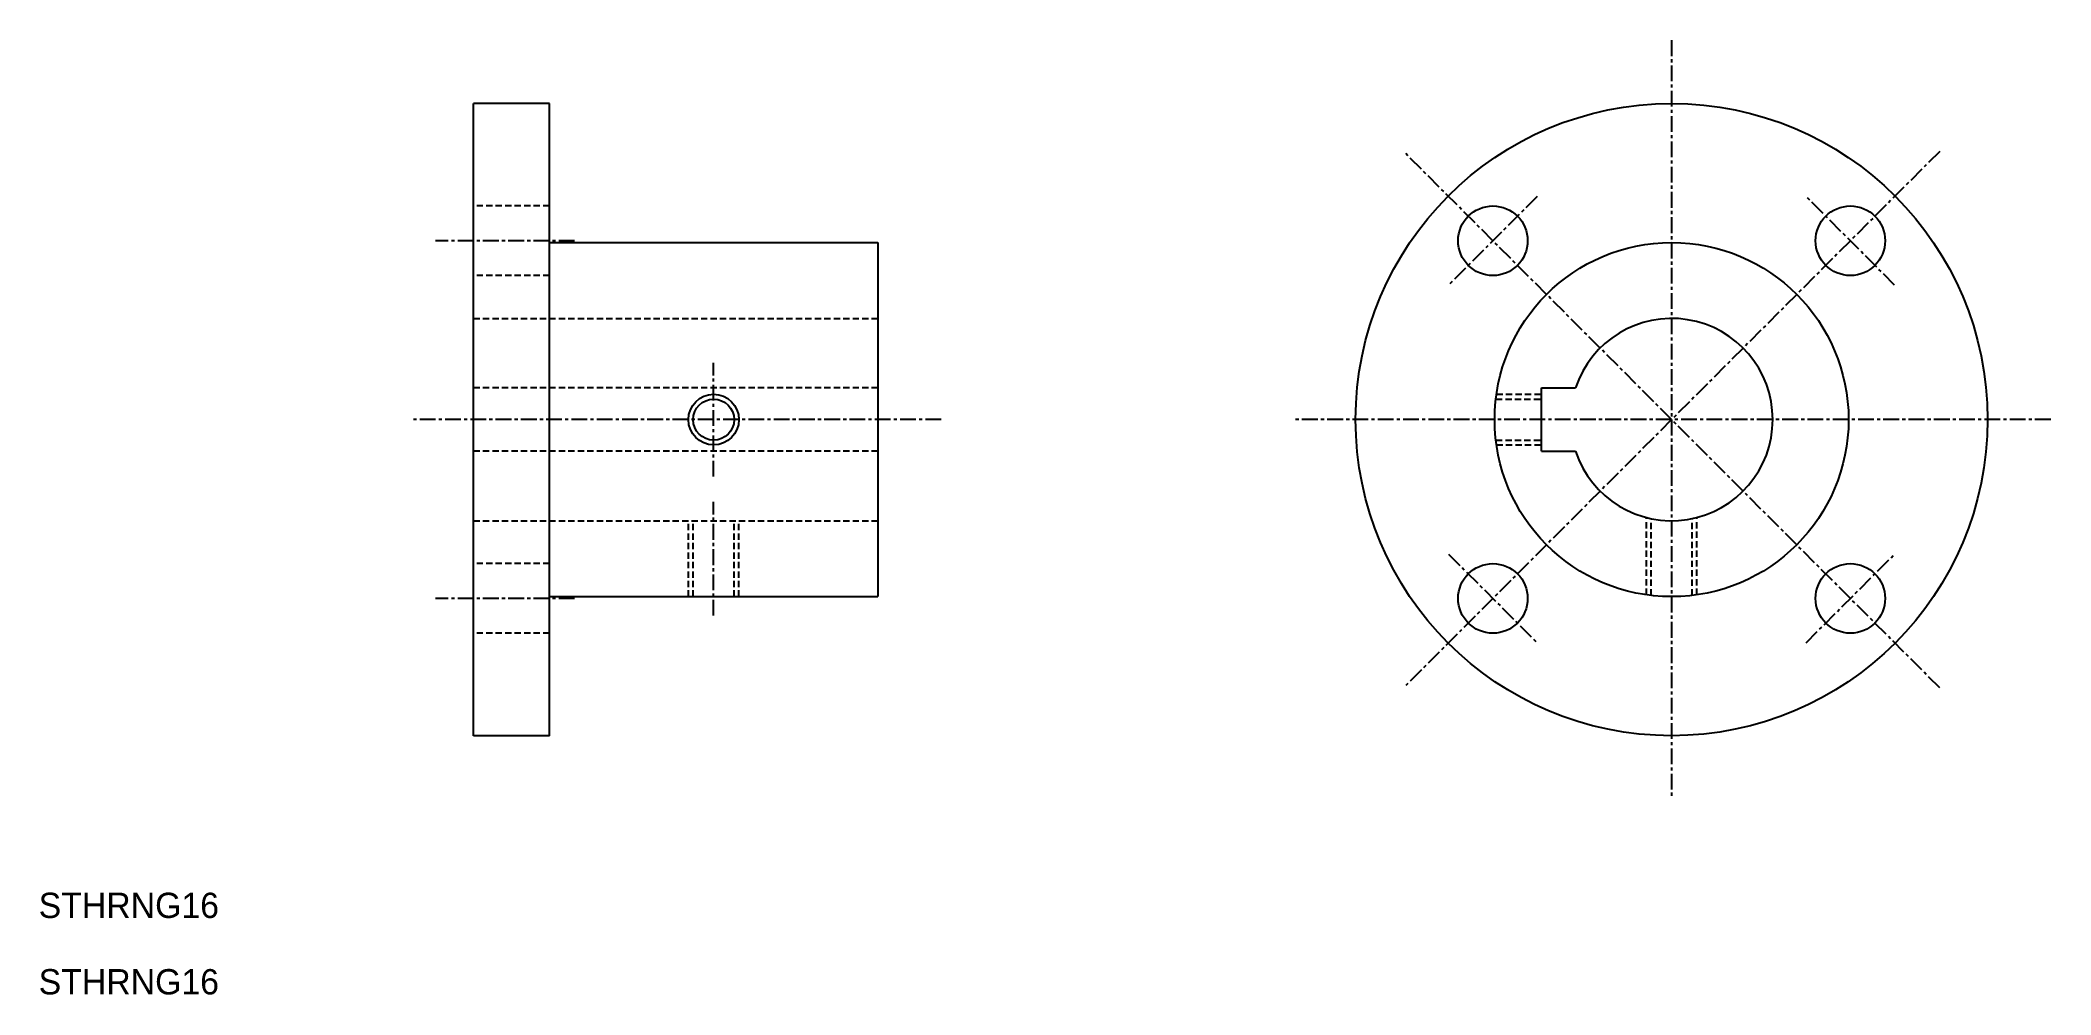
# Model space of a CAD drawing. Extents: x 45 to 204, y 34 to 110.
import ezdxf

# ---------------------------------------------------------------- set-up
doc = ezdxf.new("R2010")
doc.units = 0
doc.linetypes.add('CENTER', pattern=[2, 1.25, -0.25, 0.25, -0.25])
doc.linetypes.add('DASHED', pattern=[0.75, 0.5, -0.25])
doc.layers.get('0').update_dxf_attribs({"linetype": 'CONTINUOUS'})
doc.layers.add('CENTER', color=1, linetype='CENTER')

msp = doc.modelspace()

# ---------------------------------------------------------------- linework, layer by layer
at = {"color": 7, "linetype": 'CONTINUOUS'}
for p, q in [((79.62684870369887, 54.66710471955606), (79.62684870369887, 104.667104719556)), ((85.62684870369876, 104.667104719556), (79.62684870369887, 104.667104719556)), ((85.62684870369876, 54.66710471955606), (85.62684870369876, 104.667104719556)), ((85.62684870369876, 93.66710471955601), (111.6268487036987, 93.66710471955601)), ((111.6268487036987, 93.66710471955601), (111.6268487036987, 65.66710471955605)), ((164.1244376268103, 77.16710471955574), (164.1244376268103, 82.16710471955577)), ((164.1244376268103, 82.16710471955577), (166.825095550025, 82.1671047195557)), ((164.1244376268103, 77.16710471955574), (166.825095550025, 77.16710471955568)), ((85.62684870369876, 65.66710471955605), (111.6268487036987, 65.66710471955605)), ((85.62684870369876, 54.66710471955606), (79.62684870369887, 54.66710471955606))]:
    msp.add_line(p, q, dxfattribs=at)
at = {"color": 3, "linetype": 'DASHED'}
for p, q in [((85.62684870369876, 96.55924034328665), (79.62684870369887, 96.55924034328665)), ((85.62684870369876, 91.05924034328665), (79.62684870369887, 91.05924034328665)), ((79.62684870369887, 87.66710471955601), (111.6268487036987, 87.66710471955601)), ((111.6268487036987, 82.16710471955577), (79.62684870369887, 82.16710471955577)), ((160.5185986014227, 81.28810471955536), (164.1244376268103, 81.28810471955543)), ((160.5680311662594, 81.66710471955552), (164.1244376268103, 81.66710471955552)), ((160.5185986014225, 78.0461047195557), (164.1244376268103, 78.04610471955549)), ((111.6268487036987, 77.16710471955574), (79.62684870369887, 77.16710471955574)), ((160.5680311662592, 77.66710471955548), (164.1244376268103, 77.66710471955555)), ((79.62684870369887, 71.66710471955605), (111.6268487036987, 71.66710471955602)), ((96.62684870369885, 65.66710471955605), (96.62684870369885, 71.66710471955605)), ((97.00584870369889, 65.66710471955605), (97.00584870369889, 71.66710471955605)), ((100.2478487036986, 65.66710471955605), (100.2478487036986, 71.66710471955605)), ((100.6268487036987, 65.66710471955605), (100.6268487036987, 71.66710471955605)), ((172.4244376268101, 65.81069825900455), (172.4244376268107, 71.92113802714067)), ((172.8034376268105, 65.76126569416763), (172.8034376268104, 71.83305346876591)), ((176.0454376268103, 65.76126569416769), (176.0454376268104, 71.83305346876611)), ((176.4244376268104, 65.81069825900454), (176.4244376268104, 71.9211380271407)), ((85.62684870369876, 68.27496909582464), (79.62684870369887, 68.27496909582464)), ((85.62684870369876, 62.77496909582468), (79.62684870369887, 62.77496909582468))]:
    msp.add_line(p, q, dxfattribs=at)
at = {"color": 7, "linetype": 'CONTINUOUS'}
for centre, radius in [((174.4244376268104, 79.66710471955555), 25), ((160.2823020030791, 93.80924034328669), 2.75), ((188.5665732505414, 93.8092403432863), 2.75), ((174.4244376268104, 79.66710471955555), 14), ((98.62684870369888, 79.667104719556), 1.62099999999971), ((160.2823020030796, 65.52496909582464), 2.75), ((188.5665732505411, 65.52496909582436), 2.75)]:
    msp.add_circle(centre, radius, dxfattribs=at)
at = {"color": 3, "linetype": 'CONTINUOUS'}
msp.add_circle((98.62684870369888, 79.667104719556), 1.999999999999829, dxfattribs=at)
at = {"color": 7, "linetype": 'CONTINUOUS'}
msp.add_arc((174.4244376268104, 79.66710471955568), 8, 198.2099568642829, 161.7900431357169, dxfattribs=at)
at = {"layer": 'CENTER', "color": 1, "linetype": 'CENTER'}
for p, q in [((174.4244376268108, 109.6671047195552), (174.4244376268108, 49.6671047195557)), ((195.6376410624067, 58.45390128395925), (153.2112341912144, 100.8803081551515)), ((195.6376410624066, 100.8803081551514), (153.2112341912141, 58.45390128395901)), ((163.7824805699531, 97.30941891015976), (156.7821234362062, 90.30906177641295)), ((192.0667518174148, 90.30906177641285), (185.0663946836681, 97.30941891015966)), ((87.62684870369876, 93.80924034328665), (76.62684870369884, 93.80924034328665)), ((98.62684870369888, 75.167104719556), (98.62684870369888, 84.167104719556)), ((116.6268487036987, 79.667104719556), (74.62684870369887, 79.667104719556)), ((204.4244376268104, 79.66710471955568), (144.4244376268111, 79.66710471955568)), ((98.62684870369888, 64.16710471955605), (98.62684870369888, 73.16710471955604)), ((156.782123436206, 69.02514766269812), (163.7824805699531, 62.02479052895109)), ((185.0663946836679, 62.02479052895107), (192.0667518174148, 69.02514766269803)), ((87.62684870369876, 65.52496909582464), (76.62684870369884, 65.52496909582464))]:
    msp.add_line(p, q, dxfattribs=at)

# ---------------------------------------------------------------- texts
at = {"color": 7, "linetype": 'CONTINUOUS'}
for p in [(45.22162554751296, 40.25519909166144), (45.22162554751296, 34.21182834177733)]:
    msp.add_text('STHRNG16', height=2, dxfattribs=at).set_placement(p)

doc.saveas('drawing.dxf')
